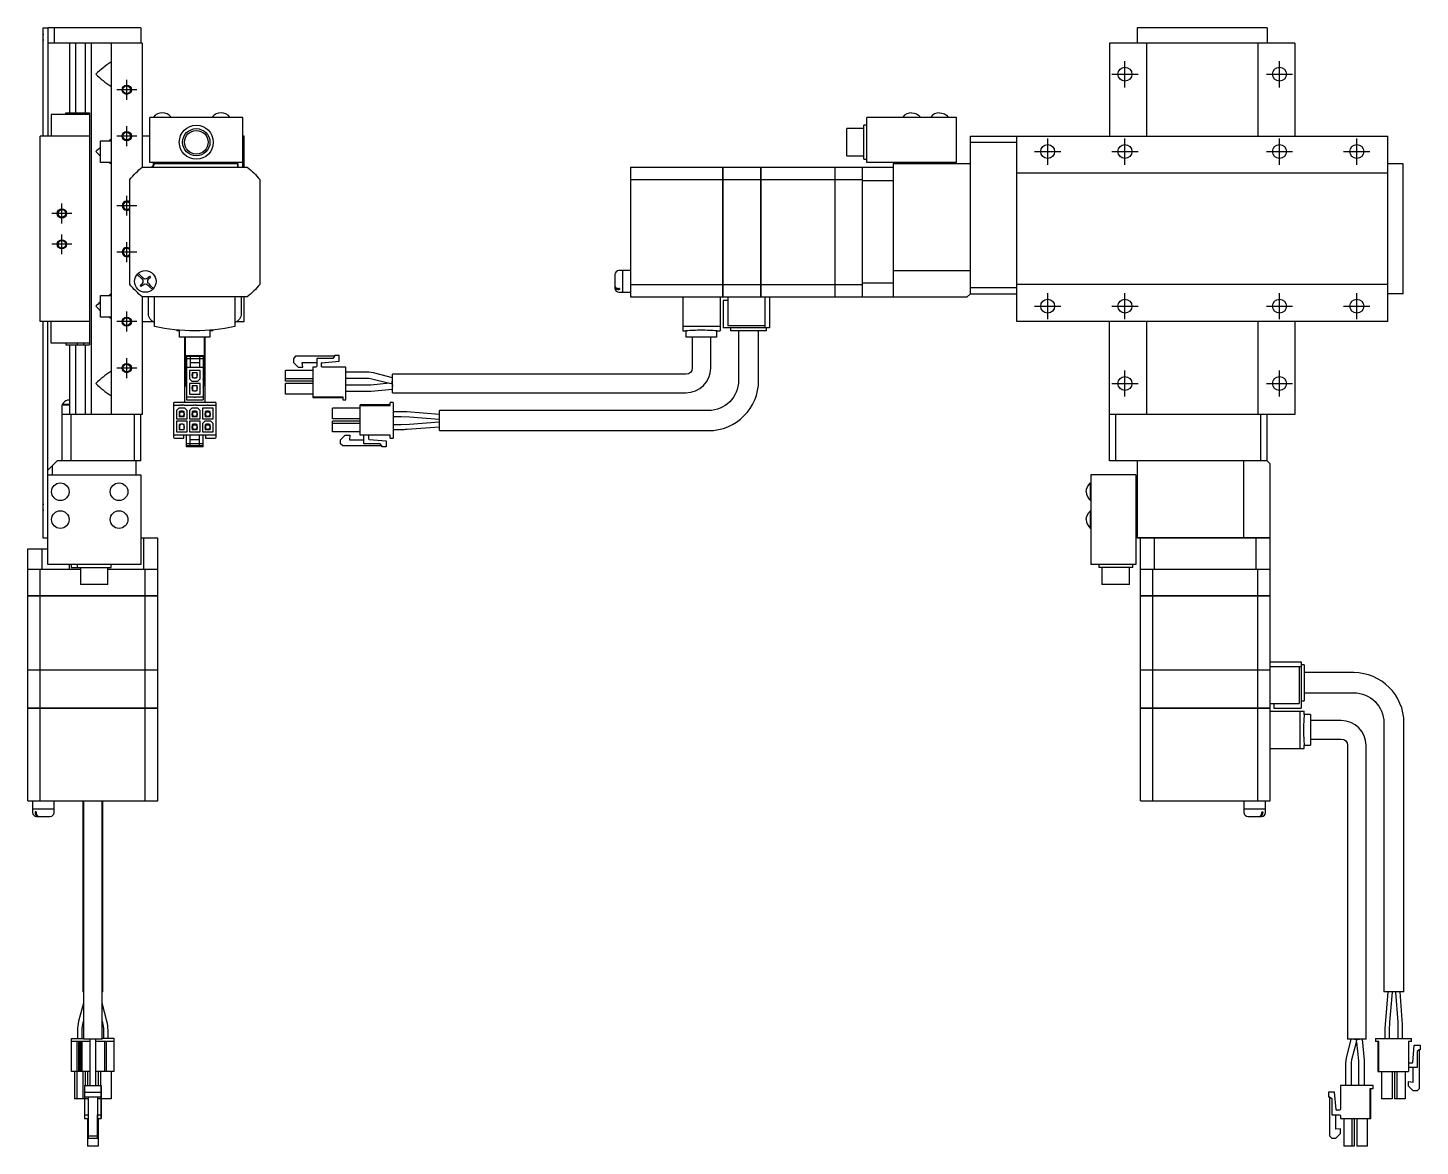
# Model space of a CAD drawing. Extents: x 0 to 934, y -8 to 546.
# Drawn here: x 484 to 934.4, y 97.2 to 458.8 of the extents above; entities that cross this region are included whole.
import ezdxf

# ---------------------------------------------------------------- set-up
doc = ezdxf.new("R2010")
doc.units = 0
doc.header["$LTSCALE"] = 0.5
doc.linetypes.add('CENTER', pattern=[50.8, 31.75, -6.35, 6.35, -6.35])
for name, color, linetype in [('MSM_CENTER', 1, 'CENTER'), ('MSM_CONTINUOUS', 7, 'CONTINUOUS'), ('MSM_NARROW', 5, 'CONTINUOUS')]:
    doc.layers.add(name, color=color, linetype=linetype)

msp = doc.modelspace()

# ---------------------------------------------------------------- linework, layer by layer
at = {"layer": 'MSM_CENTER'}
for p, q in [((838.87, 439.54), (838.87, 448.04)), ((888.87, 439.54), (888.87, 448.04)), ((515.96, 435.56), (515.96, 442.02)), ((834.62, 443.79), (843.12, 443.79)), ((884.62, 443.79), (893.12, 443.79)), ((519.19, 438.79), (512.73, 438.79)), ((519.19, 423.79), (512.73, 423.79)), ((515.96, 420.56), (515.96, 427.02)), ((813.87, 414.54), (813.87, 423.04)), ((838.87, 414.54), (838.87, 423.04)), ((888.87, 414.54), (888.87, 423.04)), ((913.87, 414.54), (913.87, 423.04)), ((809.62, 418.79), (818.12, 418.79)), ((834.62, 418.79), (843.12, 418.79)), ((884.62, 418.79), (893.12, 418.79)), ((909.62, 418.79), (918.12, 418.79)), ((494.96, 395.56), (494.96, 402.02)), ((519.19, 401.29), (512.73, 401.29)), ((515.96, 398.06), (515.96, 404.52)), ((498.19, 398.79), (491.73, 398.79)), ((494.96, 385.56), (494.96, 392.02)), ((498.19, 388.79), (491.73, 388.79)), ((515.96, 383.06), (515.96, 389.52)), ((519.19, 386.29), (512.73, 386.29)), ((813.87, 364.54), (813.87, 373.04)), ((838.87, 364.54), (838.87, 373.04)), ((888.87, 364.54), (888.87, 373.04)), ((913.87, 364.54), (913.87, 373.04)), ((515.96, 360.56), (515.96, 367.02)), ((809.62, 368.79), (818.12, 368.79)), ((834.62, 368.79), (843.12, 368.79)), ((884.62, 368.79), (893.12, 368.79)), ((909.62, 368.79), (918.12, 368.79)), ((519.19, 363.79), (512.73, 363.79)), ((515.96, 345.56), (515.96, 352.02)), ((519.19, 348.79), (512.73, 348.79)), ((838.87, 339.54), (838.87, 348.04)), ((888.87, 339.54), (888.87, 348.04)), ((834.62, 343.79), (843.12, 343.79)), ((884.62, 343.79), (893.12, 343.79))]:
    msp.add_line(p, q, dxfattribs=at)
at = {"layer": 'MSM_CONTINUOUS'}
for p, q in [((488.96, 423.79), (488.96, 458.79)), ((488.96, 458.79), (490.36, 458.79)), ((490.36, 458.79), (490.46, 458.69)), ((520.46, 458.79), (490.46, 458.79)), ((490.46, 458.79), (490.46, 423.79)), ((492.46, 458.79), (492.46, 453.79)), ((520.46, 458.79), (520.46, 453.79)), ((884.87, 458.79), (842.87, 458.79)), ((842.87, 458.79), (842.87, 453.79)), ((884.87, 458.79), (884.87, 453.79)), ((520.96, 453.79), (490.46, 453.79)), ((497.46, 453.79), (497.46, 431.29)), ((499.42, 453.79), (499.42, 431.29)), ((502.49, 453.79), (502.49, 431.29)), ((504.46, 453.79), (504.46, 333.79)), ((510.96, 453.79), (510.96, 333.79)), ((520.96, 453.79), (520.96, 413.76)), ((833.87, 453.79), (833.87, 423.79)), ((893.87, 453.79), (833.87, 453.79)), ((845.87, 453.79), (845.87, 423.79)), ((881.87, 453.79), (881.87, 423.79)), ((893.87, 453.79), (893.87, 423.79)), ((510.96, 447.53), (510.83, 447.69)), ((510.96, 440.04), (510.83, 439.89)), ((491.46, 430.79), (491.46, 423.79)), ((503.86, 430.79), (491.46, 430.79)), ((496.26, 430.79), (496.26, 431.29)), ((496.26, 431.29), (503.86, 431.29)), ((499.93, 430.79), (499.93, 431.29)), ((501.98, 430.79), (501.98, 431.29)), ((503.86, 431.29), (503.86, 423.79)), ((523.46, 415.29), (523.46, 429.79)), ((553.46, 429.79), (523.46, 429.79)), ((524.61, 429.95), (530.31, 429.95)), ((524.61, 429.95), (524.61, 429.79)), ((530.31, 429.79), (530.31, 429.95)), ((543.61, 429.95), (549.31, 429.95)), ((543.61, 429.95), (543.61, 429.79)), ((549.31, 429.79), (549.31, 429.95)), ((553.46, 413.79), (553.46, 429.79)), ((784.37, 429.79), (755.37, 429.79)), ((755.37, 415.29), (755.37, 429.79)), ((767.02, 429.95), (772.72, 429.95)), ((767.02, 429.95), (767.02, 429.79)), ((772.72, 429.79), (772.72, 429.95)), ((776.02, 429.95), (781.72, 429.95)), ((776.02, 429.95), (776.02, 429.79)), ((781.72, 429.79), (781.72, 429.95)), ((784.37, 415.29), (784.37, 429.79)), ((503.96, 423.79), (487.96, 423.79)), ((487.96, 363.79), (487.96, 423.79)), ((503.96, 363.79), (503.96, 423.79)), ((523.46, 423.79), (520.96, 423.79)), ((553.96, 423.79), (553.46, 423.79)), ((553.96, 413.79), (553.96, 423.79)), ((748.87, 417.36), (748.87, 426.21)), ((754.37, 426.21), (748.87, 426.21)), ((754.37, 416.29), (754.37, 427.29)), ((755.37, 427.29), (754.37, 427.29)), ((788.87, 372.79), (788.87, 423.79)), ((788.87, 423.79), (923.87, 423.79)), ((803.87, 363.79), (803.87, 423.79)), ((923.87, 363.79), (923.87, 423.79)), ((507.46, 422.29), (510.96, 422.29)), ((507.46, 415.29), (507.46, 422.29)), ((510.96, 422.53), (510.83, 422.69)), ((788.87, 421.79), (803.87, 421.79)), ((510.96, 415.29), (507.46, 415.29)), ((510.96, 415.04), (510.83, 414.89)), ((553.46, 415.29), (523.46, 415.29)), ((524.46, 415.29), (524.46, 413.79)), ((524.96, 414.79), (524.46, 414.29)), ((524.96, 415.29), (524.96, 414.79)), ((551.96, 414.79), (524.96, 414.79)), ((527.46, 415.29), (527.46, 414.79)), ((529.96, 415.29), (529.96, 414.79)), ((543.96, 415.29), (543.96, 414.79)), ((546.46, 415.29), (546.46, 414.79)), ((548.96, 415.29), (548.96, 414.79)), ((551.86, 413.79), (551.86, 414.79)), ((551.96, 413.79), (551.96, 414.79)), ((748.87, 417.36), (754.37, 417.36)), ((754.37, 416.29), (755.37, 416.29)), ((784.37, 415.29), (755.37, 415.29)), ((788.87, 414.79), (763.87, 414.79)), ((763.87, 414.79), (763.87, 371.79)), ((763.97, 380.29), (763.97, 414.79)), ((766.98, 415.29), (766.98, 414.79)), ((768.43, 415.29), (768.43, 414.79)), ((771.31, 415.29), (771.31, 414.79)), ((772.76, 415.29), (772.76, 414.79)), ((775.98, 415.29), (775.98, 414.79)), ((777.43, 415.29), (777.43, 414.79)), ((780.31, 415.29), (780.31, 414.79)), ((781.76, 415.29), (781.76, 414.79)), ((928.87, 414.79), (923.87, 414.79)), ((928.87, 372.79), (928.87, 414.79)), ((520.99, 413.79), (554.93, 413.79)), ((524.46, 414.29), (523.96, 413.79)), ((678.87, 413.79), (708.82, 413.79)), ((678.87, 413.79), (678.87, 371.79)), ((708.82, 371.79), (708.82, 413.79)), ((708.82, 413.74), (708.87, 413.74)), ((708.87, 413.79), (721.12, 413.79)), ((708.87, 371.79), (708.87, 413.79)), ((721.12, 371.79), (721.12, 413.79)), ((721.12, 413.74), (721.17, 413.74)), ((721.17, 413.79), (745.12, 413.79)), ((721.17, 371.79), (721.17, 413.79)), ((745.12, 371.79), (745.12, 413.79)), ((745.12, 413.74), (745.17, 413.74)), ((745.17, 413.79), (763.87, 413.79)), ((745.17, 371.79), (745.17, 413.79)), ((753.87, 413.79), (753.87, 371.79)), ((923.87, 411.79), (803.87, 411.79)), ((516.96, 375.81), (516.96, 409.76)), ((558.96, 409.76), (558.96, 375.81)), ((678.87, 409.76), (708.82, 409.76)), ((708.82, 409.5), (708.87, 409.5)), ((708.87, 409.76), (721.12, 409.76)), ((721.12, 409.5), (721.17, 409.5)), ((721.17, 409.76), (745.12, 409.76)), ((745.12, 409.5), (745.17, 409.5)), ((745.17, 409.76), (753.87, 409.76)), ((763.87, 409.29), (753.87, 409.29)), ((520.9, 377.49), (519.31, 379.08)), ((519.67, 379.43), (521.25, 377.85)), ((522.66, 377.85), (523.27, 378.45)), ((523.27, 378.45), (523.62, 378.09)), ((673.87, 378.99), (673.87, 374.59)), ((676.32, 380.29), (675.17, 380.29)), ((676.32, 380.29), (676.32, 373.29)), ((676.37, 380.24), (676.32, 380.24)), ((676.37, 380.29), (676.37, 373.29)), ((678.87, 380.29), (676.37, 380.29)), ((763.87, 380.31), (763.96, 380.28)), ((763.96, 380.28), (763.97, 380.29)), ((763.96, 371.8), (763.96, 380.28)), ((763.97, 380.29), (788.87, 380.29)), ((520.3, 375.48), (520.9, 376.08)), ((520.65, 375.12), (520.3, 375.48)), ((521.25, 375.72), (520.65, 375.12)), ((523.33, 375.06), (522.66, 375.72)), ((523.62, 378.09), (523.02, 377.49)), ((523.02, 376.08), (523.68, 375.42)), ((524.25, 374.14), (523.33, 375.06)), ((523.68, 375.42), (524.6, 374.49)), ((675.37, 374.49), (675.17, 374.49)), ((675.37, 374.14), (675.17, 374.14)), ((675.37, 374.49), (675.37, 374.14)), ((678.87, 375.81), (708.82, 375.81)), ((708.82, 376.07), (708.87, 376.07)), ((708.87, 375.81), (721.12, 375.81)), ((721.12, 376.07), (721.17, 376.07)), ((721.17, 375.81), (745.12, 375.81)), ((745.12, 376.07), (745.17, 376.07)), ((745.17, 375.81), (753.87, 375.81)), ((753.87, 376.29), (763.87, 376.29)), ((788.87, 374.79), (803.87, 374.79)), ((923.87, 375.79), (803.87, 375.79)), ((507.46, 365.29), (507.46, 372.29)), ((507.46, 372.29), (510.96, 372.29)), ((510.96, 372.53), (510.83, 372.69)), ((520.96, 371.81), (520.96, 333.79)), ((554.93, 371.79), (520.99, 371.79)), ((522.96, 366.37), (522.96, 371.79)), ((524.96, 362.22), (524.96, 371.79)), ((550.96, 371.79), (550.96, 362.22)), ((552.96, 371.79), (552.96, 366.37)), ((553.96, 363.79), (553.96, 371.79)), ((675.17, 373.29), (676.32, 373.29)), ((676.32, 373.34), (676.37, 373.34)), ((676.37, 373.29), (678.87, 373.29)), ((678.87, 371.79), (708.82, 371.79)), ((695.87, 371.79), (695.87, 360.79)), ((707.87, 371.79), (707.87, 360.79)), ((708.82, 371.84), (708.87, 371.84)), ((708.87, 371.79), (745.12, 371.79)), ((710.37, 370.59), (708.87, 370.59)), ((708.87, 370.59), (708.87, 361.79)), ((710.37, 371.79), (710.37, 362.39)), ((721.12, 371.84), (721.17, 371.84)), ((722.37, 371.79), (722.37, 361.79)), ((723.87, 371.79), (723.87, 361.79)), ((745.12, 371.84), (745.17, 371.84)), ((745.17, 371.79), (763.87, 371.79)), ((763.96, 371.8), (763.87, 371.89)), ((763.97, 371.79), (763.96, 371.8)), ((763.97, 371.79), (787.87, 371.79)), ((788.87, 372.79), (787.87, 371.79)), ((788.87, 372.79), (803.87, 372.79)), ((928.87, 372.79), (923.87, 372.79)), ((510.96, 365.29), (507.46, 365.29)), ((510.96, 365.04), (510.83, 364.89)), ((503.96, 363.79), (487.96, 363.79)), ((488.96, 293.79), (488.96, 363.79)), ((490.46, 285.29), (490.46, 363.79)), ((491.46, 356.79), (491.46, 363.79)), ((503.86, 363.79), (503.86, 356.29)), ((520.96, 363.79), (524.43, 363.79)), ((532.14, 361.07), (532.14, 360.79)), ((532.96, 360.79), (532.14, 360.79)), ((532.96, 361), (532.96, 358.79)), ((542.96, 358.79), (542.96, 361)), ((543.78, 360.79), (542.96, 360.79)), ((543.78, 360.79), (543.78, 361.07)), ((551.49, 363.79), (553.96, 363.79)), ((707.87, 362.22), (695.87, 362.22)), ((695.87, 360.79), (696.87, 360.79)), ((696.87, 360.79), (696.87, 358.79)), ((706.87, 360.79), (707.87, 360.79)), ((706.87, 358.79), (706.87, 360.79)), ((723.87, 361.79), (708.87, 361.79)), ((722.37, 362.39), (710.37, 362.39)), ((711.3, 361.79), (711.3, 360.79)), ((722.94, 360.79), (711.3, 360.79)), ((713.87, 360.79), (713.87, 344.79)), ((720.37, 344.79), (720.37, 360.79)), ((722.94, 360.79), (722.94, 361.79)), ((923.87, 363.79), (803.87, 363.79)), ((833.87, 318.79), (833.87, 363.79)), ((845.87, 363.79), (845.87, 333.79)), ((881.87, 363.79), (881.87, 333.79)), ((893.87, 363.79), (893.87, 333.79)), ((503.86, 356.79), (491.46, 356.79)), ((496.26, 356.79), (496.26, 356.29)), ((496.26, 356.29), (503.86, 356.29)), ((497.46, 356.29), (497.46, 333.79)), ((499.42, 356.29), (499.42, 333.79)), ((499.93, 356.79), (499.93, 356.29)), ((501.98, 356.79), (501.98, 356.29)), ((502.49, 356.29), (502.49, 333.79)), ((542.96, 358.79), (532.96, 358.79)), ((534.71, 337.69), (534.71, 358.79)), ((534.96, 343.79), (534.96, 358.79)), ((540.96, 358.79), (540.96, 343.79)), ((541.21, 358.79), (541.21, 337.69)), ((706.87, 358.79), (696.87, 358.79)), ((698.87, 358.79), (698.87, 348.79)), ((704.87, 348.79), (704.87, 358.79)), ((535.26, 352.89), (540.66, 352.89)), ((535.26, 352.89), (535.26, 338.49)), ((535.26, 352.59), (540.66, 352.59)), ((535.26, 351.89), (540.66, 351.89)), ((536.46, 352.59), (536.46, 349.09)), ((539.46, 352.59), (539.46, 349.09)), ((540.66, 352.89), (540.66, 338.49)), ((570.57, 352.59), (569.87, 351.89)), ((569.87, 351.89), (569.87, 350.59)), ((583.17, 352.59), (570.57, 352.59)), ((577.42, 351.89), (577.42, 349.39)), ((582.67, 351.89), (577.42, 351.89)), ((583.17, 352.59), (582.67, 351.89)), ((583.17, 352.89), (583.17, 352.59)), ((584.67, 352.89), (583.17, 352.89)), ((584.67, 350.97), (584.67, 352.89)), ((510.96, 347.53), (510.83, 347.69)), ((535.26, 348.79), (534.96, 348.79)), ((535.26, 349.09), (540.66, 349.09)), ((536.26, 347.99), (536.26, 345.34)), ((539.66, 347.99), (536.26, 347.99)), ((536.46, 350.59), (539.46, 350.59)), ((537.06, 346.84), (537.06, 346.34)), ((537.21, 346.84), (537.06, 346.84)), ((537.16, 347.34), (538.76, 347.34)), ((537.16, 347.34), (537.16, 346.84)), ((537.21, 347.34), (537.21, 345.96)), ((538.71, 345.96), (538.71, 347.34)), ((538.71, 346.84), (538.86, 346.84)), ((538.76, 346.84), (538.76, 347.34)), ((538.86, 346.34), (538.86, 346.84)), ((539.66, 345.34), (539.66, 347.99)), ((540.96, 348.79), (540.66, 348.79)), ((576.17, 347.99), (567.27, 347.99)), ((567.27, 344.59), (567.27, 347.99)), ((569.87, 350.59), (571.37, 349.09)), ((569.87, 350.59), (571.37, 349.09)), ((571.37, 349.09), (572.87, 349.09)), ((571.37, 349.09), (572.87, 349.09)), ((572.74, 350.59), (577.42, 350.59)), ((572.87, 349.09), (572.74, 350.59)), ((572.74, 350.59), (577.42, 350.59)), ((577.12, 349.09), (576.17, 349.09)), ((576.17, 349.09), (576.17, 339.49)), ((578.92, 349.39), (578.92, 350.29)), ((579.1, 350.48), (584.67, 350.97)), ((579.1, 350.48), (584.67, 350.97)), ((579.1, 350.48), (580.25, 350.59)), ((579.1, 350.48), (580.25, 350.59)), ((586.87, 349.09), (579.22, 349.09)), ((580.25, 350.59), (580.25, 350.59)), ((586.87, 338.49), (586.87, 349.09)), ((594.23, 347.46), (586.87, 347.46)), ((595.74, 347.27), (594.23, 347.46)), ((601.87, 345.67), (595.74, 347.27)), ((534.96, 346.79), (534.71, 346.79)), ((536.26, 345.34), (537.01, 344.59)), ((536.26, 343.79), (536.26, 340.39)), ((539.66, 343.79), (536.26, 343.79)), ((537.01, 344.59), (538.91, 344.59)), ((537.06, 346.34), (537.21, 346.34)), ((537.21, 342.64), (537.06, 342.64)), ((537.06, 342.64), (537.06, 342.14)), ((537.16, 346.34), (537.16, 345.69)), ((537.16, 345.69), (537.48, 345.69)), ((537.16, 343.14), (538.76, 343.14)), ((537.16, 343.14), (537.16, 342.64)), ((537.21, 345.96), (537.58, 345.59)), ((537.21, 343.14), (537.21, 341.76)), ((537.58, 345.59), (538.33, 345.59)), ((538.33, 345.59), (538.71, 345.96)), ((538.43, 345.69), (538.76, 345.69)), ((538.71, 346.34), (538.86, 346.34)), ((538.71, 341.76), (538.71, 343.14)), ((538.71, 342.64), (538.86, 342.64)), ((538.76, 345.69), (538.76, 346.34)), ((538.76, 342.64), (538.76, 343.14)), ((538.86, 342.14), (538.86, 342.64)), ((538.91, 344.59), (539.66, 345.34)), ((539.66, 340.39), (539.66, 343.79)), ((541.21, 346.79), (540.96, 346.79)), ((576.17, 345.34), (567.27, 345.34)), ((576.17, 344.59), (567.27, 344.59)), ((576.17, 344.59), (567.27, 344.59)), ((567.27, 340.39), (567.27, 343.79)), ((576.17, 343.79), (567.27, 343.79)), ((586.87, 345.46), (594.23, 345.46)), ((594.77, 343.26), (586.87, 343.26)), ((594.23, 345.46), (595.24, 345.33)), ((594.87, 343.27), (594.77, 343.26)), ((600.92, 343.85), (594.87, 343.27)), ((595.24, 345.33), (600.92, 343.85)), ((600.92, 343.85), (601.65, 343.79)), ((601.87, 344.64), (601.65, 343.79)), ((601.68, 343.92), (601.65, 343.79)), ((601.65, 343.79), (601.68, 343.92)), ((601.68, 343.92), (601.87, 344.64)), ((601.77, 343.93), (601.68, 343.92)), ((601.77, 343.93), (601.87, 342.94)), ((601.87, 340.79), (601.87, 346.79)), ((696.87, 346.79), (601.87, 346.79)), ((497.46, 338.44), (496.75, 338.44)), ((510.96, 340.04), (510.83, 339.89)), ((535.26, 339.49), (537.71, 339.49)), ((535.26, 338.49), (540.66, 338.49)), ((536.26, 340.39), (539.66, 340.39)), ((537.06, 342.14), (537.21, 342.14)), ((537.16, 342.14), (537.16, 341.49)), ((537.16, 341.49), (537.48, 341.49)), ((537.21, 341.76), (537.58, 341.39)), ((537.58, 341.39), (538.33, 341.39)), ((538.21, 339.49), (540.66, 339.49)), ((538.33, 341.39), (538.71, 341.76)), ((538.43, 341.49), (538.76, 341.49)), ((538.71, 342.14), (538.86, 342.14)), ((538.76, 341.49), (538.76, 342.14)), ((576.17, 340.39), (567.27, 340.39)), ((576.17, 340.39), (567.27, 340.39)), ((576.17, 339.49), (585.87, 339.49)), ((576.17, 339.49), (585.87, 339.49)), ((576.17, 339.49), (576.17, 339.24)), ((576.17, 339.24), (585.87, 339.24)), ((585.87, 339.49), (585.87, 338.49)), ((585.87, 338.49), (586.87, 338.49)), ((585.87, 338.49), (586.87, 338.49)), ((586.87, 341.26), (594.77, 341.26)), ((594.77, 341.26), (595.06, 341.27)), ((595.06, 341.27), (601.87, 341.93)), ((601.87, 340.79), (696.87, 340.79)), ((494.96, 336.79), (494.96, 318.79)), ((497.46, 336.79), (494.96, 336.79)), ((520.96, 333.79), (494.96, 333.79)), ((497.46, 336.99), (495.1, 336.99)), ((495.1, 336.99), (495.1, 336.79)), ((497.96, 318.79), (497.96, 333.79)), ((518.46, 318.79), (518.46, 333.79)), ((520.46, 318.79), (520.46, 333.79)), ((531.06, 337.39), (531.06, 326.39)), ((532.96, 336.69), (531.06, 336.69)), ((544.56, 337.69), (531.36, 337.69)), ((532.81, 335.79), (532.06, 335.04)), ((532.06, 335.04), (532.06, 332.39)), ((534.71, 335.79), (532.81, 335.79)), ((533.01, 334.04), (532.86, 334.04)), ((532.86, 334.04), (532.86, 333.54)), ((532.86, 333.54), (533.01, 333.54)), ((533.28, 334.69), (532.96, 334.69)), ((532.96, 334.69), (532.96, 334.04)), ((532.96, 333.54), (532.96, 333.04)), ((533.38, 334.79), (533.01, 334.41)), ((533.01, 334.41), (533.01, 333.04)), ((534.13, 334.79), (533.38, 334.79)), ((533.51, 336.69), (533.46, 336.69)), ((533.97, 334.63), (534.42, 334.5)), ((534.06, 336.69), (534.01, 336.69)), ((534.51, 334.41), (534.13, 334.79)), ((534.56, 334.69), (534.23, 334.69)), ((534.51, 333.04), (534.51, 334.41)), ((534.66, 334.04), (534.51, 334.04)), ((534.66, 333.54), (534.51, 333.54)), ((537.43, 336.69), (534.56, 336.69)), ((534.56, 334.04), (534.56, 334.69)), ((534.56, 333.04), (534.56, 333.54)), ((534.66, 333.54), (534.66, 334.04)), ((535.46, 335.04), (534.71, 335.79)), ((535.46, 332.39), (535.46, 335.04)), ((537.01, 335.79), (536.26, 335.04)), ((536.26, 335.04), (536.26, 332.39)), ((538.91, 335.79), (537.01, 335.79)), ((537.21, 334.04), (537.06, 334.04)), ((537.06, 334.04), (537.06, 333.54)), ((537.06, 333.54), (537.21, 333.54)), ((537.48, 334.69), (537.16, 334.69)), ((537.16, 334.69), (537.16, 334.04)), ((537.16, 333.54), (537.16, 333.04)), ((537.58, 334.79), (537.21, 334.41)), ((537.21, 334.41), (537.21, 333.04)), ((538.33, 334.79), (537.58, 334.79)), ((537.98, 336.69), (537.93, 336.69)), ((538.71, 334.41), (538.33, 334.79)), ((538.76, 334.69), (538.43, 334.69)), ((541.91, 336.69), (538.48, 336.69)), ((538.71, 333.04), (538.71, 334.41)), ((538.86, 334.04), (538.71, 334.04)), ((538.86, 333.54), (538.71, 333.54)), ((538.76, 334.04), (538.76, 334.69)), ((538.76, 333.04), (538.76, 333.54)), ((538.86, 333.54), (538.86, 334.04)), ((539.66, 335.04), (538.91, 335.79)), ((539.66, 332.39), (539.66, 335.04)), ((540.46, 335.79), (540.46, 332.39)), ((543.86, 335.79), (540.46, 335.79)), ((541.41, 334.04), (541.26, 334.04)), ((541.26, 334.04), (541.26, 333.54)), ((541.26, 333.54), (541.41, 333.54)), ((541.68, 334.69), (541.36, 334.69)), ((541.36, 334.69), (541.36, 334.04)), ((541.36, 333.54), (541.36, 333.04)), ((541.78, 334.79), (541.41, 334.41)), ((541.41, 334.41), (541.41, 333.04)), ((541.94, 334.63), (541.49, 334.5)), ((542.53, 334.79), (541.78, 334.79)), ((544.86, 336.69), (542.41, 336.69)), ((542.63, 334.69), (542.53, 334.79)), ((542.96, 334.69), (542.63, 334.69)), ((542.91, 334.41), (542.63, 334.69)), ((542.91, 333.04), (542.91, 334.41)), ((543.06, 334.04), (542.91, 334.04)), ((543.06, 333.54), (542.91, 333.54)), ((542.96, 334.04), (542.96, 334.69)), ((542.96, 333.04), (542.96, 333.54)), ((543.06, 333.54), (543.06, 334.04)), ((543.86, 332.39), (543.86, 335.79)), ((544.86, 326.39), (544.86, 337.39)), ((582.52, 332.39), (582.52, 335.79)), ((591.42, 335.79), (582.52, 335.79)), ((591.42, 327.09), (591.42, 336.94)), ((601.12, 336.94), (591.42, 336.94)), ((591.42, 336.69), (601.12, 336.69)), ((601.12, 336.69), (601.12, 337.69)), ((602.12, 337.69), (601.12, 337.69)), ((602.12, 337.69), (602.12, 326.09)), ((605.72, 334.66), (602.12, 334.66)), ((617.12, 333.79), (606.57, 334.63)), ((617.12, 328.54), (617.12, 335.04)), ((704.12, 335.04), (617.12, 335.04)), ((893.87, 333.79), (833.87, 333.79)), ((835.87, 318.79), (835.87, 333.79)), ((882.87, 318.79), (882.87, 333.79)), ((884.87, 318.79), (884.87, 333.79)), ((532.06, 332.39), (535.46, 332.39)), ((532.06, 331.59), (532.06, 328.19)), ((535.46, 331.59), (532.06, 331.59)), ((532.86, 329.84), (532.86, 329.34)), ((533.01, 329.84), (532.86, 329.84)), ((532.86, 329.34), (533.01, 329.34)), ((534.56, 333.04), (532.96, 333.04)), ((533.28, 330.49), (532.96, 330.49)), ((532.96, 330.49), (532.96, 329.84)), ((532.96, 329.34), (532.96, 328.84)), ((534.56, 328.84), (532.96, 328.84)), ((533.38, 330.59), (533.01, 330.21)), ((533.01, 330.21), (533.01, 328.84)), ((534.13, 330.59), (533.38, 330.59)), ((534.07, 333.04), (533.54, 333.19)), ((534.23, 330.49), (534.13, 330.59)), ((534.56, 330.49), (534.23, 330.49)), ((534.51, 330.21), (534.23, 330.49)), ((534.51, 328.84), (534.51, 330.21)), ((534.66, 329.84), (534.51, 329.84)), ((534.66, 329.34), (534.51, 329.34)), ((534.56, 329.84), (534.56, 330.49)), ((534.56, 328.84), (534.56, 329.34)), ((534.66, 329.34), (534.66, 329.84)), ((535.46, 328.19), (535.46, 331.59)), ((536.26, 332.39), (539.66, 332.39)), ((536.26, 331.59), (536.26, 328.19)), ((539.66, 331.59), (536.26, 331.59)), ((537.06, 329.84), (537.06, 329.34)), ((537.21, 329.84), (537.06, 329.84)), ((537.06, 329.34), (537.21, 329.34)), ((538.76, 333.04), (537.16, 333.04)), ((537.48, 330.49), (537.16, 330.49)), ((537.16, 330.49), (537.16, 329.84)), ((537.16, 329.34), (537.16, 328.84)), ((538.76, 328.84), (537.16, 328.84)), ((537.21, 333.04), (537.21, 333.12)), ((537.58, 330.59), (537.21, 330.21)), ((537.21, 330.21), (537.21, 328.84)), ((538.33, 330.59), (537.58, 330.59)), ((538.71, 330.21), (538.33, 330.59)), ((538.76, 330.49), (538.43, 330.49)), ((538.7, 333.04), (538.71, 333.12)), ((538.71, 328.84), (538.71, 330.21)), ((538.86, 329.84), (538.71, 329.84)), ((538.86, 329.34), (538.71, 329.34)), ((538.76, 329.84), (538.76, 330.49)), ((538.76, 328.84), (538.76, 329.34)), ((538.86, 329.34), (538.86, 329.84)), ((539.66, 328.19), (539.66, 331.59)), ((540.46, 332.39), (543.86, 332.39)), ((541.21, 331.59), (540.46, 330.84)), ((540.46, 330.84), (540.46, 328.19)), ((543.11, 331.59), (541.21, 331.59)), ((541.41, 329.84), (541.26, 329.84)), ((541.26, 329.84), (541.26, 329.34)), ((541.26, 329.34), (541.41, 329.34)), ((542.96, 333.04), (541.36, 333.04)), ((541.36, 330.49), (541.36, 329.84)), ((541.68, 330.49), (541.36, 330.49)), ((541.36, 329.34), (541.36, 328.84)), ((542.96, 328.84), (541.36, 328.84)), ((541.78, 330.59), (541.41, 330.21)), ((541.41, 330.21), (541.41, 328.84)), ((541.41, 329.14), (541.96, 328.99)), ((542.53, 330.59), (541.78, 330.59)), ((542.36, 330.43), (541.81, 330.59)), ((541.84, 333.04), (542.37, 333.19)), ((542.91, 330.21), (542.53, 330.59)), ((542.96, 330.49), (542.63, 330.49)), ((542.91, 328.84), (542.91, 330.21)), ((543.06, 329.84), (542.91, 329.84)), ((543.06, 329.34), (542.91, 329.34)), ((542.96, 329.84), (542.96, 330.49)), ((542.96, 328.84), (542.96, 329.34)), ((543.06, 329.34), (543.06, 329.84)), ((543.86, 330.84), (543.11, 331.59)), ((543.86, 328.19), (543.86, 330.84)), ((591.42, 332.39), (582.52, 332.39)), ((591.42, 331.59), (582.52, 331.59)), ((582.52, 328.19), (582.52, 331.59)), ((591.42, 330.84), (582.52, 330.84)), ((602.12, 333.16), (604.75, 333.16)), ((604.75, 330.46), (602.12, 330.46)), ((602.12, 328.96), (605.74, 328.96)), ((604.75, 333.16), (607.38, 333.06)), ((607.38, 330.56), (604.75, 330.46)), ((606.55, 328.99), (617.12, 329.78)), ((607.38, 333.06), (617.06, 332.29)), ((617.06, 331.28), (607.38, 330.56)), ((617.06, 331.28), (617.12, 331.26)), ((544.86, 327.09), (531.06, 327.09)), ((531.36, 326.09), (534.46, 326.09)), ((532.06, 328.19), (535.46, 328.19)), ((534.46, 326.09), (534.46, 327.09)), ((535.26, 323.29), (535.26, 327.09)), ((536.26, 328.19), (539.66, 328.19)), ((536.46, 323.59), (536.46, 327.09)), ((539.46, 325.59), (536.46, 325.59)), ((539.46, 323.59), (539.46, 327.09)), ((540.46, 328.19), (543.86, 328.19)), ((540.66, 323.29), (540.66, 327.09)), ((541.46, 327.09), (541.46, 326.09)), ((541.46, 326.09), (544.56, 326.09)), ((591.42, 328.19), (582.52, 328.19)), ((585.12, 325.59), (586.62, 327.09)), ((585.12, 324.29), (585.12, 325.59)), ((586.62, 327.09), (588.12, 327.09)), ((588.12, 327.09), (587.99, 325.59)), ((587.99, 325.59), (592.67, 325.59)), ((601.12, 327.09), (591.42, 327.09)), ((592.67, 324.29), (592.67, 326.79)), ((594.17, 326.79), (594.17, 325.89)), ((594.35, 325.69), (599.92, 325.2)), ((599.92, 325.2), (599.92, 323.29)), ((601.12, 326.09), (601.12, 327.09)), ((601.12, 326.09), (602.12, 326.09)), ((617.12, 328.54), (704.12, 328.54)), ((540.66, 324.29), (535.26, 324.29)), ((540.66, 323.59), (535.26, 323.59)), ((540.66, 323.29), (535.26, 323.29)), ((585.82, 323.59), (585.12, 324.29)), ((598.42, 323.59), (585.82, 323.59)), ((597.92, 324.29), (592.67, 324.29)), ((598.42, 323.59), (597.92, 324.29)), ((598.42, 323.29), (598.42, 323.59)), ((599.92, 323.29), (598.42, 323.29)), ((490.46, 315.79), (493.46, 318.79)), ((491.96, 314.29), (491.96, 317.29)), ((520.46, 318.79), (493.46, 318.79)), ((518.96, 314.29), (518.96, 318.79)), ((884.87, 318.79), (833.87, 318.79)), ((842.87, 318.79), (842.87, 293.79)), ((877.37, 293.89), (877.37, 318.79)), ((884.87, 318.79), (885.87, 317.79)), ((885.87, 293.89), (885.87, 317.79)), ((490.46, 314.29), (520.46, 314.29)), ((520.46, 314.29), (520.46, 285.29)), ((827.71, 305.94), (827.71, 311.64)), ((827.87, 311.64), (827.71, 311.64)), ((827.87, 314.29), (827.87, 285.29)), ((842.37, 314.29), (827.87, 314.29)), ((842.37, 314.29), (842.37, 285.29)), ((842.37, 311.67), (842.87, 311.67)), ((842.37, 310.23), (842.87, 310.23)), ((842.37, 307.34), (842.87, 307.34)), ((827.71, 305.94), (827.87, 305.94)), ((827.71, 296.94), (827.71, 302.64)), ((827.87, 302.64), (827.71, 302.64)), ((842.37, 305.9), (842.87, 305.9)), ((842.37, 302.67), (842.87, 302.67)), ((842.37, 301.23), (842.87, 301.23)), ((842.37, 298.34), (842.87, 298.34)), ((490.36, 293.79), (488.96, 293.79)), ((490.46, 293.89), (490.36, 293.79)), ((525.96, 293.79), (520.46, 293.79)), ((521.46, 283.79), (521.46, 293.79)), ((525.96, 275.09), (525.96, 293.79)), ((827.71, 296.94), (827.87, 296.94)), ((842.37, 296.9), (842.87, 296.9)), ((877.37, 293.89), (842.87, 293.89)), ((885.87, 293.79), (842.87, 293.79)), ((843.87, 275.09), (843.87, 293.79)), ((848.37, 293.79), (848.37, 283.79)), ((877.34, 293.79), (877.38, 293.88)), ((877.38, 293.88), (877.37, 293.89)), ((885.86, 293.88), (877.38, 293.88)), ((881.37, 283.79), (881.37, 293.79)), ((885.87, 293.89), (885.77, 293.79)), ((885.87, 275.09), (885.87, 293.79)), ((483.96, 275.09), (483.96, 290.29)), ((483.96, 290.29), (490.46, 290.29)), ((488.46, 290.29), (488.46, 283.79)), ((483.96, 283.79), (501.03, 283.79)), ((487.99, 275.09), (487.99, 283.79)), ((520.46, 285.29), (490.46, 285.29)), ((497.46, 283.79), (497.46, 285.29)), ((497.96, 285.29), (497.96, 284.29)), ((497.96, 284.29), (510.96, 284.29)), ((499.96, 285.29), (499.96, 284.29)), ((501.03, 284.29), (501.03, 278.79)), ((509.88, 278.79), (509.88, 284.29)), ((509.88, 283.79), (525.96, 283.79)), ((510.96, 284.29), (510.96, 285.29)), ((521.93, 275.09), (521.93, 283.79)), ((842.37, 285.29), (827.87, 285.29)), ((830.37, 285.29), (830.37, 284.29)), ((841.37, 284.29), (830.37, 284.29)), ((831.44, 284.29), (831.44, 278.79)), ((840.29, 278.79), (840.29, 284.29)), ((841.37, 284.29), (841.37, 285.29)), ((843.87, 283.79), (885.87, 283.79)), ((847.9, 275.09), (847.9, 283.79)), ((881.84, 275.09), (881.84, 283.79)), ((525.96, 275.09), (483.96, 275.09)), ((483.96, 251.09), (483.96, 275.04)), ((525.96, 275.04), (483.96, 275.04)), ((484.01, 275.04), (484.01, 275.09)), ((487.99, 251.09), (487.99, 275.04)), ((488.24, 275.04), (488.24, 275.09)), ((509.88, 278.79), (501.03, 278.79)), ((521.67, 275.04), (521.67, 275.09)), ((521.93, 251.09), (521.93, 275.04)), ((525.91, 275.04), (525.91, 275.09)), ((525.96, 251.09), (525.96, 275.04)), ((840.29, 278.79), (831.44, 278.79)), ((885.87, 275.09), (843.87, 275.09)), ((843.87, 251.09), (843.87, 275.04)), ((885.87, 275.04), (843.87, 275.04)), ((843.92, 275.04), (843.92, 275.09)), ((847.9, 251.09), (847.9, 275.04)), ((848.16, 275.04), (848.16, 275.09)), ((881.58, 275.04), (881.58, 275.09)), ((881.84, 251.09), (881.84, 275.04)), ((885.82, 275.04), (885.82, 275.09)), ((885.87, 238.79), (885.87, 275.04)), ((885.87, 253.79), (895.87, 253.79)), ((885.87, 252.29), (895.87, 252.29)), ((895.27, 252.29), (895.27, 240.29)), ((895.87, 253.79), (895.87, 238.79)), ((896.87, 252.86), (895.87, 252.86)), ((896.87, 252.86), (896.87, 241.22)), ((525.96, 251.09), (483.96, 251.09)), ((483.96, 238.79), (483.96, 251.04)), ((525.96, 251.04), (483.96, 251.04)), ((484.01, 251.04), (484.01, 251.09)), ((487.99, 238.79), (487.99, 251.04)), ((488.24, 251.04), (488.24, 251.09)), ((521.67, 251.04), (521.67, 251.09)), ((521.93, 238.79), (521.93, 251.04)), ((525.91, 251.04), (525.91, 251.09)), ((525.96, 238.79), (525.96, 251.04)), ((885.87, 251.09), (843.87, 251.09)), ((843.87, 238.79), (843.87, 251.04)), ((885.87, 251.04), (843.87, 251.04)), ((843.92, 251.04), (843.92, 251.09)), ((847.9, 238.79), (847.9, 251.04)), ((848.16, 251.04), (848.16, 251.09)), ((881.58, 251.04), (881.58, 251.09)), ((881.84, 238.79), (881.84, 251.04)), ((885.82, 251.04), (885.82, 251.09)), ((912.87, 250.29), (896.87, 250.29)), ((896.87, 243.79), (912.87, 243.79)), ((525.96, 238.79), (483.96, 238.79)), ((483.96, 208.79), (483.96, 238.74)), ((525.96, 238.74), (483.96, 238.74)), ((484.01, 238.74), (484.01, 238.79)), ((487.99, 208.79), (487.99, 238.74)), ((488.24, 238.74), (488.24, 238.79)), ((521.67, 238.74), (521.67, 238.79)), ((521.93, 208.79), (521.93, 238.74)), ((525.91, 238.74), (525.91, 238.79)), ((525.96, 208.79), (525.96, 238.74)), ((885.87, 238.79), (843.87, 238.79)), ((843.87, 208.79), (843.87, 238.74)), ((885.87, 238.74), (843.87, 238.74)), ((843.92, 238.74), (843.92, 238.79)), ((847.9, 208.79), (847.9, 238.74)), ((848.16, 238.74), (848.16, 238.79)), ((881.58, 238.74), (881.58, 238.79)), ((881.84, 208.79), (881.84, 238.74)), ((885.82, 238.74), (885.82, 238.79)), ((885.87, 240.29), (895.27, 240.29)), ((885.87, 208.79), (885.87, 238.74)), ((887.07, 240.29), (887.07, 238.79)), ((887.07, 238.79), (895.87, 238.79)), ((895.87, 241.22), (896.87, 241.22)), ((885.87, 237.79), (896.86, 237.79)), ((895.44, 237.79), (895.44, 225.79)), ((896.86, 236.79), (896.86, 237.79)), ((898.87, 236.79), (896.86, 236.79)), ((898.87, 236.79), (898.87, 226.79)), ((908.87, 234.79), (898.87, 234.79)), ((922.62, 234.04), (922.62, 147.04)), ((929.12, 147.04), (929.12, 234.04)), ((885.87, 225.79), (896.86, 225.79)), ((896.86, 225.79), (896.86, 226.79)), ((896.86, 226.79), (898.87, 226.79)), ((898.87, 228.79), (908.87, 228.79)), ((910.87, 226.79), (910.87, 131.79)), ((916.87, 131.79), (916.87, 226.79)), ((483.96, 208.79), (525.96, 208.79)), ((485.46, 208.79), (485.46, 206.29)), ((492.46, 206.29), (492.46, 208.79)), ((501.71, 208.79), (501.71, 147.04)), ((501.96, 208.79), (501.96, 131.79)), ((507.96, 131.79), (507.96, 208.79)), ((508.21, 147.04), (508.21, 208.79)), ((843.87, 208.79), (885.87, 208.79)), ((877.37, 208.79), (877.37, 206.29)), ((884.37, 206.29), (884.37, 208.79)), ((485.46, 206.29), (492.46, 206.29)), ((485.46, 206.24), (492.46, 206.24)), ((485.46, 206.24), (485.46, 205.09)), ((485.51, 206.29), (485.51, 206.24)), ((486.31, 205.29), (486.31, 205.09)), ((486.67, 205.29), (486.31, 205.29)), ((486.67, 205.29), (486.67, 205.09)), ((486.76, 203.79), (491.16, 203.79)), ((492.41, 206.24), (492.41, 206.29)), ((492.46, 205.09), (492.46, 206.24)), ((877.37, 206.29), (884.37, 206.29)), ((877.37, 206.24), (884.37, 206.24)), ((877.37, 206.24), (877.37, 205.09)), ((877.42, 206.29), (877.42, 206.24)), ((878.67, 203.79), (883.07, 203.79)), ((883.16, 205.29), (883.51, 205.29)), ((883.16, 205.29), (883.16, 205.09)), ((883.51, 205.29), (883.51, 205.09)), ((884.32, 206.24), (884.32, 206.29)), ((884.37, 205.09), (884.37, 206.24)), ((501.96, 147.04), (501.71, 147.04)), ((508.21, 147.04), (507.96, 147.04)), ((929.12, 147.04), (922.62, 147.04)), ((923.87, 147.04), (923.03, 136.49)), ((924.6, 137.3), (925.37, 146.98)), ((926.37, 146.98), (926.4, 147.04)), ((926.37, 146.98), (927.1, 137.3)), ((928.66, 136.47), (927.87, 147.04)), ((501.96, 143.41), (500.39, 137.55)), ((509.53, 137.55), (507.96, 143.41)), ((501.84, 137.16), (501.96, 137.61)), ((507.96, 137.61), (508.08, 137.16)), ((922.99, 135.64), (922.99, 132.04)), ((924.49, 134.66), (924.6, 137.3)), ((927.1, 137.3), (927.19, 134.67)), ((928.69, 132.04), (928.69, 135.66)), ((498.06, 132.04), (501.96, 132.04)), ((498.06, 121.34), (498.06, 132.04)), ((503.96, 131.04), (498.06, 131.04)), ((499.96, 121.34), (499.96, 131.04)), ((500.01, 134.66), (500.01, 132.04)), ((500.46, 121.34), (500.46, 131.04)), ((500.51, 121.34), (500.51, 131.04)), ((501.01, 121.34), (501.01, 131.04)), ((501.06, 121.34), (501.06, 131.04)), ((501.51, 132.04), (501.51, 134.66)), ((501.56, 121.34), (501.56, 131.04)), ((507.96, 131.79), (501.96, 131.79)), ((503.96, 131.79), (503.96, 125.41)), ((505.96, 125.41), (505.96, 131.79)), ((505.96, 124.88), (505.96, 131.79)), ((511.86, 131.04), (505.96, 131.04)), ((511.86, 132.04), (507.96, 132.04)), ((508.41, 134.67), (508.41, 132.04)), ((508.91, 121.34), (508.91, 131.04)), ((509.41, 121.34), (509.41, 131.04)), ((509.91, 132.04), (509.91, 134.67)), ((511.86, 121.34), (511.86, 132.04)), ((911.99, 131.79), (910.39, 125.66)), ((916.87, 131.79), (910.87, 131.79)), ((912.32, 125.15), (913.81, 130.84)), ((913.02, 131.79), (913.86, 131.57)), ((913.73, 131.6), (913.02, 131.79)), ((913.72, 131.69), (914.72, 131.79)), ((913.72, 131.69), (913.73, 131.6)), ((913.73, 131.6), (913.86, 131.57)), ((913.86, 131.57), (913.73, 131.6)), ((913.81, 130.84), (913.86, 131.57)), ((913.81, 130.84), (914.39, 124.79)), ((916.38, 124.98), (915.72, 131.79)), ((919.97, 132.04), (931.57, 132.04)), ((919.97, 132.04), (919.97, 131.04)), ((920.97, 131.04), (919.97, 131.04)), ((920.72, 131.04), (920.72, 121.34)), ((920.97, 121.34), (920.97, 131.04)), ((924.49, 132.04), (924.49, 134.66)), ((927.19, 134.67), (927.19, 132.04)), ((931.57, 131.04), (930.57, 131.04)), ((930.57, 131.04), (930.57, 121.34)), ((931.57, 131.04), (931.57, 132.04)), ((931.97, 124.27), (932.45, 129.84)), ((932.45, 129.84), (934.37, 129.84)), ((934.07, 128.34), (933.37, 127.84)), ((933.37, 127.84), (933.37, 122.59)), ((934.37, 128.34), (934.07, 128.34)), ((934.07, 128.34), (934.07, 115.74)), ((934.37, 129.84), (934.37, 128.34)), ((503.96, 125.41), (503.96, 124.14)), ((503.96, 124.14), (503.96, 116.79)), ((505.96, 124.14), (505.96, 125.41)), ((505.96, 124.69), (505.96, 124.88)), ((505.96, 116.79), (505.96, 124.69)), ((505.96, 116.79), (505.96, 124.14)), ((910.39, 125.66), (910.19, 124.14)), ((910.19, 124.14), (910.19, 116.79)), ((912.19, 124.14), (912.32, 125.15)), ((912.19, 116.79), (912.19, 124.14)), ((914.39, 124.79), (914.39, 124.69)), ((914.39, 124.69), (914.39, 116.79)), ((916.39, 124.69), (916.38, 124.98)), ((916.39, 116.79), (916.39, 124.69)), ((930.87, 124.09), (931.77, 124.09)), ((933.37, 122.59), (930.87, 122.59)), ((932.07, 117.9), (932.07, 122.59)), ((503.96, 121.34), (498.06, 121.34)), ((499.06, 121.34), (499.06, 112.44)), ((499.81, 121.34), (499.81, 112.44)), ((501.71, 121.34), (501.71, 112.44)), ((502.46, 121.34), (502.46, 116.79)), ((503.26, 121.34), (503.26, 116.79)), ((511.86, 121.34), (505.96, 121.34)), ((506.66, 121.34), (506.66, 116.79)), ((507.46, 121.34), (507.46, 116.79)), ((510.86, 121.34), (510.86, 112.44)), ((920.72, 121.34), (930.57, 121.34)), ((921.87, 121.34), (921.87, 112.44)), ((925.27, 121.34), (925.27, 112.44)), ((926.07, 121.34), (926.07, 112.44)), ((926.82, 121.34), (926.82, 112.44)), ((929.47, 121.34), (929.47, 112.44)), ((930.57, 116.54), (930.57, 118.04)), ((930.57, 118.04), (932.07, 117.9)), ((502.26, 116.79), (507.66, 116.79)), ((502.26, 116.79), (502.26, 114.59)), ((502.26, 114.59), (502.26, 113.09)), ((502.26, 114.59), (507.66, 114.59)), ((502.26, 113.09), (507.66, 113.09)), ((502.26, 113.09), (502.26, 112.59)), ((503.46, 113.09), (503.46, 100.49)), ((506.46, 113.09), (506.46, 112.59)), ((506.46, 113.09), (506.46, 100.49)), ((507.66, 116.79), (507.66, 109.14)), ((507.66, 116.79), (507.66, 116.79)), ((507.66, 115.79), (507.66, 116.79)), ((507.66, 106.09), (507.66, 115.79)), ((507.66, 114.59), (507.66, 113.09)), ((507.66, 109.02), (507.66, 114.59)), ((507.66, 113.09), (507.66, 112.59)), ((904.77, 114.59), (904.77, 113.09)), ((906.68, 114.59), (904.77, 114.59)), ((904.77, 113.09), (905.07, 113.09)), ((905.07, 113.09), (905.77, 112.59)), ((905.07, 113.09), (905.07, 100.49)), ((907.17, 109.02), (906.68, 114.59)), ((907.17, 109.02), (906.68, 114.59)), ((908.57, 116.79), (908.57, 109.14)), ((919.17, 116.79), (908.57, 116.79)), ((918.17, 106.09), (918.17, 115.79)), ((918.17, 115.79), (919.17, 115.79)), ((918.17, 106.09), (918.17, 115.79)), ((918.42, 106.09), (918.42, 115.79)), ((919.17, 115.79), (919.17, 116.79)), ((919.17, 115.79), (919.17, 116.79)), ((932.07, 115.04), (930.57, 116.54)), ((933.37, 115.04), (932.07, 115.04)), ((934.07, 115.74), (933.37, 115.04)), ((502.26, 112.44), (499.06, 112.44)), ((502.26, 112.59), (503.46, 112.59)), ((502.26, 112.59), (502.26, 107.34)), ((506.46, 112.59), (507.66, 112.59)), ((506.46, 112.59), (506.46, 107.34)), ((507.66, 112.59), (507.66, 107.34)), ((510.86, 112.44), (507.66, 112.44)), ((507.66, 109.14), (507.66, 108.84)), ((507.66, 108.84), (507.66, 109.02)), ((905.77, 112.59), (905.77, 107.34)), ((907.17, 109.02), (907.07, 110.17)), ((907.17, 109.02), (907.07, 110.17)), ((907.07, 110.17), (907.07, 110.17)), ((908.27, 108.84), (907.37, 108.84)), ((925.27, 112.44), (921.87, 112.44)), ((929.47, 112.44), (926.07, 112.44)), ((502.26, 107.34), (503.46, 107.34)), ((502.26, 107.34), (502.26, 107.04)), ((502.26, 107.04), (502.26, 106.09)), ((502.26, 106.09), (503.46, 106.09)), ((503.26, 106.09), (503.26, 97.19)), ((506.46, 102.65), (506.46, 107.34)), ((506.46, 107.34), (507.66, 107.34)), ((506.46, 107.04), (506.46, 107.34)), ((506.46, 106.09), (507.66, 106.09)), ((506.66, 106.09), (506.66, 97.19)), ((506.66, 106.09), (506.66, 97.19)), ((506.66, 106.09), (506.66, 97.19)), ((507.66, 107.34), (507.66, 107.04)), ((507.66, 107.04), (507.66, 106.09)), ((507.66, 106.09), (507.66, 106.09)), ((905.77, 107.34), (908.27, 107.34)), ((907.07, 102.65), (907.07, 107.34)), ((907.07, 102.65), (907.07, 107.34)), ((908.57, 107.04), (908.57, 106.09)), ((908.57, 106.09), (918.17, 106.09)), ((909.67, 106.09), (909.67, 97.19)), ((912.32, 106.09), (912.32, 97.19)), ((913.07, 106.09), (913.07, 97.19)), ((913.07, 106.09), (913.07, 97.19)), ((913.87, 106.09), (913.87, 97.19)), ((917.27, 106.09), (917.27, 97.19)), ((917.27, 106.09), (917.27, 97.19)), ((918.17, 106.09), (918.42, 106.09)), ((503.46, 100.49), (506.46, 100.49)), ((503.46, 100.49), (503.46, 99.79)), ((503.46, 99.79), (506.46, 99.79)), ((506.46, 102.79), (506.46, 102.65)), ((506.46, 101.29), (506.46, 102.79)), ((506.46, 99.79), (506.46, 101.29)), ((506.46, 100.49), (506.46, 99.79)), ((905.07, 100.49), (905.77, 99.79)), ((905.77, 99.79), (907.07, 99.79)), ((908.57, 102.79), (907.07, 102.65)), ((907.07, 99.79), (908.57, 101.29)), ((907.07, 99.79), (908.57, 101.29)), ((908.57, 101.29), (908.57, 102.79)), ((908.57, 101.29), (908.57, 102.79)), ((506.66, 97.19), (503.26, 97.19)), ((913.07, 97.19), (909.67, 97.19)), ((917.27, 97.19), (913.87, 97.19))]:
    msp.add_line(p, q, dxfattribs=at)
for centre, radius in [((838.87, 443.79), 2.25), ((888.87, 443.79), 2.25), ((515.96, 438.79), 1.23), ((515.96, 423.79), 1.23), ((538.46, 421.79), 5.5), ((538.46, 421.79), 4.42), ((538.46, 421.79), 3.82), ((813.87, 418.79), 2.25), ((838.87, 418.79), 2.25), ((888.87, 418.79), 2.25), ((913.87, 418.79), 2.25), ((494.96, 398.79), 1.23), ((494.96, 388.79), 1.23), ((521.96, 376.79), 3.5), ((813.87, 368.79), 2.25), ((838.87, 368.79), 2.25), ((888.87, 368.79), 2.25), ((913.87, 368.79), 2.25), ((515.96, 363.79), 1.23), ((515.96, 348.79), 1.23), ((838.87, 343.79), 2.25), ((888.87, 343.79), 2.25), ((533.76, 333.91), 0.75), ((537.96, 333.91), 0.75), ((542.16, 333.91), 0.75), ((537.96, 329.71), 0.75), ((542.16, 329.71), 0.75), ((494.46, 308.79), 2.85), ((513.46, 308.79), 2.85), ((494.46, 299.79), 2.85), ((513.46, 299.79), 2.85)]:
    msp.add_circle(centre, radius, dxfattribs=at)
for centre, radius, start, end in [((491.76, 455.79), 3, 158.96, 180), ((491.76, 455.78), 3, 180, 201.04), ((527.91, 421.36), 31.38, 122.9812, 134.3908), ((527.91, 466.21), 31.38, 225.6092, 237.0188), ((527.46, 427.59), 3.7, 90, 140.3692), ((527.46, 427.59), 3.7, 39.6308, 90), ((546.46, 427.59), 3.7, 90, 140.3692), ((546.46, 427.59), 3.7, 39.6308, 90), ((769.87, 427.59), 3.7, 90, 140.3692), ((778.87, 427.59), 3.7, 90, 140.3692), ((527.91, 396.36), 31.38, 130.674, 134.3908), ((527.91, 396.36), 31.38, 122.9812, 124.2994), ((527.91, 441.21), 31.38, 225.6092, 229.326), ((527.91, 441.21), 31.38, 235.7006, 237.0188), ((515.96, 401.29), 1.23, 35.5766, 324.4234), ((515.96, 386.29), 1.23, 35.5766, 324.4234), ((675.17, 378.99), 1.3, 90, 180), ((674.62, 375.44), 0.754, 185.8166, 221.8939), ((674.62, 375.09), 0.751, 181.7681, 218.8955), ((675.17, 374.59), 1.3, 180, 270), ((675.09, 375.54), 1.41, 221.3743, 272.8178), ((675.08, 375.88), 1.39, 222.8199, 273.04), ((527.91, 346.36), 31.38, 130.674, 134.3908), ((527.91, 346.36), 31.38, 122.9812, 124.2994), ((527.91, 391.21), 31.38, 225.6092, 229.326), ((527.91, 391.21), 31.38, 235.7006, 237.0188), ((701.9, 300.27), 60.73, 90.0287, 94.7515), ((701.84, 300.32), 60.68, 85.2466, 89.9732), ((527.91, 321.36), 31.38, 122.9812, 134.3908), ((579.12, 350.29), 0.2, 95, 180), ((579.12, 350.29), 0.2, 95, 180), ((696.87, 348.79), 8, 270, 0), ((527.91, 366.21), 31.38, 225.6092, 237.0188), ((537.96, 343.79), 3, 154.1588, 205.8426), ((537.96, 343.79), 3, 334.1588, 25.8426), ((704.12, 344.79), 16.25, 270, 0), ((497.94, 335.41), 3.25, 111.5574, 151.0598), ((531.36, 337.39), 0.3, 90, 180), ((544.56, 337.39), 0.3, 360, 90), ((605.72, 323.91), 10.75, 85.452, 90), ((605.74, 339.71), 10.75, 270, 274.2892), ((617.06, 332.37), 0.0773, 270.4162, 320.9521), ((531.36, 326.39), 0.3, 180, 270), ((544.56, 326.39), 0.3, 270, 360), ((592.37, 326.79), 0.3, 0, 90), ((594.47, 326.79), 0.3, 90, 180), ((594.37, 325.89), 0.2, 180, 265), ((830.07, 308.79), 3.7, 180, 230.3692), ((491.76, 303.79), 3, 158.96, 180), ((491.76, 303.78), 3, 180, 201.04), ((830.07, 299.79), 3.7, 180, 230.3692), ((912.87, 234.04), 16.25, 0, 90), ((957.33, 231.76), 60.68, 175.2466, 179.9732), ((908.87, 226.79), 8, 0, 90), ((957.38, 231.82), 60.73, 180.0287, 184.7515), ((486.76, 205.09), 1.3, 180, 270), ((487.72, 205.01), 1.41, 177.1822, 228.6257), ((488.05, 205), 1.39, 176.96, 227.1801), ((487.26, 204.54), 0.751, 231.1045, 268.2319), ((487.61, 204.54), 0.754, 228.1061, 264.1834), ((491.16, 205.09), 1.3, 270, 0), ((878.67, 205.09), 1.3, 180, 270), ((882.22, 204.54), 0.754, 275.8166, 311.8939), ((882.57, 204.54), 0.751, 271.7681, 308.8955), ((881.78, 205), 1.39, 312.8199, 3.04), ((882.11, 205.01), 1.41, 311.3743, 2.8178), ((883.07, 205.09), 1.3, 270, 0), ((925.29, 146.98), 0.0773, 0.4162, 50.9521), ((511.16, 134.66), 11.15, 165.0015, 180.0068), ((498.76, 134.66), 11.15, 359.9911, 15.0006), ((933.74, 135.64), 10.75, 175.452, 180), ((917.94, 135.66), 10.75, 0, 4.2892), ((930.87, 124.39), 0.3, 180, 270), ((930.87, 122.29), 0.3, 90, 180), ((931.77, 124.29), 0.2, 270, 355), ((907.37, 109.04), 0.2, 185, 270), ((907.37, 109.04), 0.2, 185, 270)]:
    msp.add_arc(centre, radius, start, end, dxfattribs=at)
at = {"layer": 'MSM_CONTINUOUS', "extrusion": (0, 0, -1)}
for centre, radius, start, end in [((-769.87, 427.59), 3.7, 89.9943, 140.3692), ((-778.87, 427.59), 3.7, 89.9943, 140.3692), ((-537.96, 392.79), 27, 38.9424, 51.0576), ((-537.96, 392.79), 27, 128.9424, 141.0576), ((-537.96, 392.79), 27, 308.9424, 321.0576), ((-520.19, 376.79), 1, 135, 225), ((-521.96, 378.55), 1, 225, 315), ((-521.96, 375.02), 1, 45, 135), ((-523.73, 376.79), 1, 315, 45), ((-537.96, 392.79), 27, 218.9424, 231.0576), ((-525.96, 366.37), 3, 289.4712, 0), ((-549.96, 366.37), 3, 180, 250.5288), ((-537.96, 420.79), 60, 257.4867, 282.5133), ((-537.96, 346.46), 1, 41.4089, 61.0443), ((-537.96, 346.46), 1, 118.9543, 138.5897), ((-577.12, 349.39), 0.3, 180, 270), ((-579.12, 350.29), 0.2, 360, 85), ((-579.22, 349.39), 0.3, 270, 360), ((-696.87, 348.79), 2, 180, 270), ((-537.96, 342.26), 1, 41.4089, 61.0443), ((-537.96, 342.26), 1, 118.9543, 138.5897), ((-704.12, 344.79), 9.75, 180, 270), ((-537.96, 339.49), 0.25, 179.9993, 359.9993), ((-533.21, 336.69), 0.25, 0, 180), ((-533.76, 336.69), 0.25, 0, 180), ((-534.31, 336.69), 0.25, 0, 180), ((-537.68, 336.69), 0.25, 0, 180), ((-538.23, 336.69), 0.25, 0, 180), ((-542.16, 336.69), 0.25, 0, 180), ((-830.07, 308.79), 3.7, 359.9943, 50.3692), ((-830.07, 299.79), 3.7, 359.9943, 50.3692), ((-912.87, 234.04), 9.75, 90, 180), ((-908.87, 226.79), 2, 90, 180), ((-511.16, 134.66), 9.65, 359.9899, 14.9986), ((-498.75, 134.66), 9.65, 165.0035, 180.008), ((-907.37, 109.04), 0.2, 270, 355), ((-907.37, 109.04), 0.2, 270, 355), ((-908.27, 109.14), 0.3, 180, 270), ((-908.27, 107.04), 0.3, 90, 180)]:
    msp.add_arc(centre, radius, start, end, dxfattribs=at)
at = {"layer": 'MSM_NARROW'}
for centre in [(515.96, 438.79), (515.96, 423.79), (494.96, 398.79), (494.96, 388.79), (515.96, 363.79), (515.96, 348.79)]:
    msp.add_circle(centre, 1.5, dxfattribs=at)
for centre in [(515.96, 401.29), (515.96, 386.29)]:
    msp.add_arc(centre, 1.5, 48.1897, 311.8103, dxfattribs=at)

doc.saveas('drawing.dxf')
